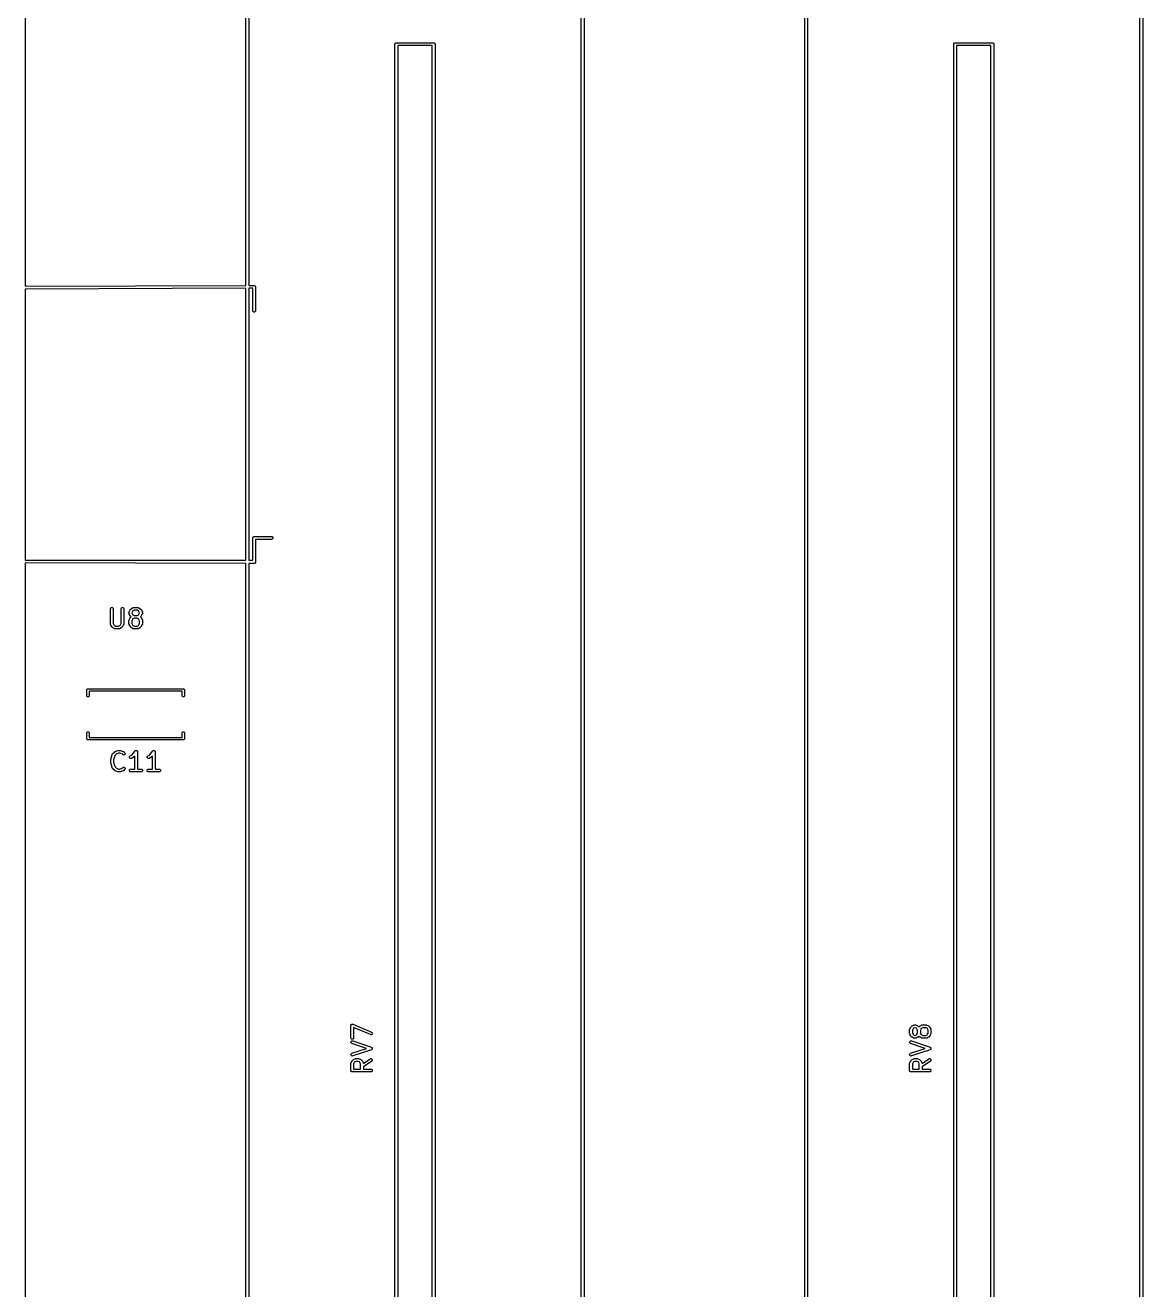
# Model space of a CAD drawing. Extents: x 86 to 333, y -237 to -29.
# Drawn here: x 264.1 to 324.1, y -169.4 to -101.5 of the extents above; entities that cross this region are included whole.
import ezdxf

# ---------------------------------------------------------------- set-up
doc = ezdxf.new("R2010")
doc.units = 0
doc.header["$MEASUREMENT"] = 0
doc.layers.add('BLACK', color=7, linetype='CONTINUOUS')

msp = doc.modelspace()

# ---------------------------------------------------------------- linework, layer by layer
at = {"layer": 'Black'}
for p, q in [((264.075, -82.5), (264.075, -115.509)), ((275.925, -115.466), (275.925, -82.5)), ((276.075, -82.575), (276.075, -115.466)), ((293.925, -156.5), (293.925, -82.575)), ((294.075, -82.5), (294.075, -156.5)), ((305.925, -229), (305.925, -82.5)), ((306.075, -82.575), (306.075, -228.925)), ((323.925, -156.5), (323.925, -82.575)), ((324.075, -82.5), (324.075, -156.5)), ((283.925, -102.5), (283.926, -102.494)), ((283.925, -212.5), (283.925, -102.5)), ((283.926, -102.487), (283.928, -102.481)), ((283.926, -102.494), (283.926, -102.487)), ((283.928, -102.481), (283.93, -102.474)), ((283.93, -102.474), (283.933, -102.469)), ((283.933, -102.469), (283.935, -102.462)), ((283.935, -102.462), (283.939, -102.457)), ((283.939, -102.457), (283.943, -102.452)), ((283.943, -102.452), (283.948, -102.448)), ((283.948, -102.448), (283.952, -102.443)), ((283.952, -102.443), (283.957, -102.439)), ((283.957, -102.439), (283.962, -102.435)), ((283.962, -102.435), (283.969, -102.433)), ((283.969, -102.433), (283.974, -102.43)), ((283.974, -102.43), (283.981, -102.428)), ((283.981, -102.428), (283.987, -102.426)), ((283.987, -102.426), (283.994, -102.426)), ((283.994, -102.426), (284, -102.425)), ((284, -102.425), (286, -102.425)), ((286, -102.425), (286.006, -102.426)), ((286.006, -102.426), (286.013, -102.426)), ((286.013, -102.426), (286.019, -102.428)), ((286.019, -102.428), (286.026, -102.43)), ((286.026, -102.43), (286.031, -102.433)), ((286.031, -102.433), (286.037, -102.435)), ((286.037, -102.435), (286.043, -102.439)), ((286.043, -102.439), (286.048, -102.443)), ((286.048, -102.443), (286.052, -102.448)), ((286.052, -102.448), (286.057, -102.452)), ((286.057, -102.452), (286.061, -102.457)), ((286.061, -102.457), (286.065, -102.462)), ((286.065, -102.462), (286.067, -102.469)), ((286.067, -102.469), (286.07, -102.474)), ((286.07, -102.474), (286.072, -102.481)), ((286.072, -102.481), (286.074, -102.487)), ((286.074, -102.487), (286.074, -102.494)), ((286.074, -102.494), (286.075, -102.5)), ((286.075, -102.5), (286.075, -212.5)), ((313.925, -102.5), (313.926, -102.494)), ((313.925, -212.5), (313.925, -102.5)), ((313.926, -102.487), (313.928, -102.481)), ((313.926, -102.494), (313.926, -102.487)), ((313.928, -102.481), (313.93, -102.474)), ((313.93, -102.474), (313.933, -102.469)), ((313.933, -102.469), (313.935, -102.462)), ((313.935, -102.462), (313.939, -102.457)), ((313.939, -102.457), (313.943, -102.452)), ((313.943, -102.452), (313.948, -102.448)), ((313.948, -102.448), (313.952, -102.443)), ((313.952, -102.443), (313.957, -102.439)), ((313.957, -102.439), (313.962, -102.435)), ((313.962, -102.435), (313.969, -102.433)), ((313.969, -102.433), (313.974, -102.43)), ((313.974, -102.43), (313.981, -102.428)), ((313.981, -102.428), (313.987, -102.426)), ((313.987, -102.426), (313.994, -102.426)), ((313.994, -102.426), (314, -102.425)), ((314, -102.425), (316, -102.425)), ((316, -102.425), (316.006, -102.426)), ((316.006, -102.426), (316.013, -102.426)), ((316.013, -102.426), (316.019, -102.428)), ((316.019, -102.428), (316.026, -102.43)), ((316.026, -102.43), (316.031, -102.433)), ((316.031, -102.433), (316.037, -102.435)), ((316.037, -102.435), (316.043, -102.439)), ((316.043, -102.439), (316.048, -102.443)), ((316.048, -102.443), (316.052, -102.448)), ((316.052, -102.448), (316.057, -102.452)), ((316.057, -102.452), (316.061, -102.457)), ((316.061, -102.457), (316.065, -102.462)), ((316.065, -102.462), (316.067, -102.469)), ((316.067, -102.469), (316.07, -102.474)), ((316.07, -102.474), (316.072, -102.481)), ((316.072, -102.481), (316.074, -102.487)), ((316.074, -102.487), (316.074, -102.494)), ((316.074, -102.494), (316.075, -102.5)), ((316.075, -102.5), (316.075, -212.5)), ((285.925, -102.575), (284.075, -102.575)), ((284.075, -102.575), (284.075, -212.425)), ((285.925, -212.425), (285.925, -102.575)), ((315.925, -102.575), (314.075, -102.575)), ((314.075, -102.575), (314.075, -212.425)), ((315.925, -212.425), (315.925, -102.575)), ((264.075, -115.509), (275.925, -115.466)), ((275.925, -115.616), (264.075, -115.659)), ((264.075, -115.659), (264.075, -130.216)), ((275.925, -130.225), (275.925, -115.616)), ((276.075, -115.466), (276.34, -115.465)), ((276.29, -115.615), (276.075, -115.616)), ((276.075, -115.616), (276.075, -130.225)), ((276.29, -116.815), (276.29, -115.615)), ((276.34, -115.465), (276.365, -115.469)), ((276.365, -115.469), (276.368, -115.471)), ((276.368, -115.471), (276.378, -115.471)), ((276.378, -115.471), (276.402, -115.48)), ((276.402, -115.48), (276.422, -115.497)), ((276.422, -115.497), (276.435, -115.519)), ((276.435, -115.519), (276.44, -115.545)), ((276.44, -115.545), (276.44, -116.815)), ((276.295, -116.841), (276.29, -116.815)), ((276.44, -116.815), (276.435, -116.841)), ((276.308, -116.863), (276.295, -116.841)), ((276.327, -116.88), (276.308, -116.863)), ((276.352, -116.889), (276.327, -116.88)), ((276.378, -116.889), (276.352, -116.889)), ((276.402, -116.88), (276.378, -116.889)), ((276.422, -116.863), (276.402, -116.88)), ((276.435, -116.841), (276.422, -116.863)), ((276.29, -129.025), (276.291, -129.019)), ((276.29, -130.225), (276.29, -129.025)), ((276.291, -129.012), (276.293, -129.006)), ((276.291, -129.019), (276.291, -129.012)), ((276.293, -129.006), (276.295, -128.999)), ((276.295, -128.999), (276.298, -128.994)), ((276.298, -128.994), (276.3, -128.987)), ((276.3, -128.987), (276.304, -128.982)), ((276.304, -128.982), (276.308, -128.977)), ((276.308, -128.977), (276.313, -128.973)), ((276.313, -128.973), (276.317, -128.968)), ((276.317, -128.968), (276.322, -128.964)), ((276.322, -128.964), (276.327, -128.96)), ((276.327, -128.96), (276.334, -128.958)), ((276.334, -128.958), (276.339, -128.955)), ((276.339, -128.955), (276.346, -128.953)), ((276.346, -128.953), (276.352, -128.951)), ((276.352, -128.951), (276.359, -128.951)), ((276.359, -128.951), (276.365, -128.95)), ((276.365, -128.95), (277.3, -128.95)), ((277.3, -128.95), (277.326, -128.955)), ((277.326, -128.955), (277.348, -128.968)), ((277.348, -128.968), (277.365, -128.987)), ((277.365, -128.987), (277.374, -129.012)), ((277.374, -129.038), (277.365, -129.062)), ((277.374, -129.012), (277.374, -129.038)), ((277.3, -129.1), (276.44, -129.1)), ((276.44, -129.1), (276.44, -130.295)), ((277.326, -129.095), (277.3, -129.1)), ((277.348, -129.082), (277.326, -129.095)), ((277.365, -129.062), (277.348, -129.082)), ((264.075, -130.216), (275.925, -130.225)), ((275.925, -130.394), (264.075, -130.369)), ((264.075, -130.369), (264.075, -156.5)), ((275.925, -229), (275.925, -130.394)), ((276.075, -130.225), (276.29, -130.225)), ((276.37, -130.395), (276.075, -130.394)), ((276.075, -130.394), (276.075, -228.925)), ((276.396, -130.391), (276.37, -130.395)), ((276.418, -130.378), (276.396, -130.391)), ((276.435, -130.358), (276.418, -130.378)), ((276.444, -130.333), (276.435, -130.358)), ((276.44, -130.295), (276.44, -130.296)), ((276.44, -130.296), (276.444, -130.307)), ((276.444, -130.307), (276.444, -130.333)), ((268.643, -132.832), (268.648, -132.807)), ((268.643, -133.642), (268.643, -132.832)), ((268.648, -132.807), (268.661, -132.784)), ((268.661, -132.784), (268.681, -132.767)), ((268.681, -132.767), (268.705, -132.759)), ((268.705, -132.759), (268.731, -132.759)), ((268.731, -132.759), (268.756, -132.767)), ((268.756, -132.767), (268.776, -132.784)), ((268.776, -132.784), (268.789, -132.807)), ((268.789, -132.807), (268.793, -132.832)), ((268.793, -132.832), (268.793, -133.624)), ((269.215, -132.832), (269.219, -132.807)), ((269.215, -133.624), (269.215, -132.832)), ((269.219, -132.807), (269.232, -132.784)), ((269.232, -132.784), (269.252, -132.767)), ((269.252, -132.767), (269.276, -132.759)), ((269.276, -132.759), (269.303, -132.759)), ((269.303, -132.759), (269.327, -132.767)), ((269.327, -132.767), (269.347, -132.784)), ((269.347, -132.784), (269.36, -132.807)), ((269.36, -132.807), (269.365, -132.832)), ((269.365, -132.832), (269.365, -133.642)), ((269.643, -133.023), (269.644, -133.019)), ((269.643, -133.07), (269.643, -133.023)), ((269.644, -133.075), (269.643, -133.07)), ((269.644, -133.014), (269.646, -133.006)), ((269.644, -133.019), (269.644, -133.014)), ((269.644, -133.079), (269.644, -133.075)), ((269.646, -133.087), (269.644, -133.079)), ((269.646, -133.006), (269.648, -132.997)), ((269.648, -133.096), (269.646, -133.087)), ((269.648, -132.997), (269.65, -132.993)), ((269.65, -133.1), (269.648, -133.096)), ((269.65, -132.993), (269.651, -132.989)), ((269.651, -133.104), (269.65, -133.1)), ((269.651, -132.989), (269.699, -132.894)), ((269.699, -133.199), (269.651, -133.104)), ((269.699, -132.894), (269.706, -132.884)), ((269.706, -132.884), (269.713, -132.875)), ((269.713, -132.875), (269.76, -132.827)), ((269.76, -132.827), (269.77, -132.82)), ((269.77, -132.82), (269.78, -132.813)), ((269.78, -132.813), (269.875, -132.765)), ((269.827, -132.972), (269.793, -133.041)), ((269.793, -133.041), (269.793, -133.053)), ((269.793, -133.053), (269.827, -133.121)), ((269.858, -132.942), (269.827, -132.972)), ((269.926, -132.907), (269.858, -132.942)), ((269.875, -132.765), (269.879, -132.764)), ((269.879, -132.764), (269.883, -132.762)), ((269.883, -132.762), (269.892, -132.76)), ((269.892, -132.76), (269.9, -132.758)), ((269.9, -132.758), (269.904, -132.758)), ((269.904, -132.758), (269.909, -132.757)), ((269.909, -132.757), (270.099, -132.757)), ((270.081, -132.907), (269.926, -132.907)), ((270.15, -132.942), (270.081, -132.907)), ((270.099, -132.757), (270.103, -132.758)), ((270.103, -132.758), (270.108, -132.758)), ((270.108, -132.758), (270.116, -132.76)), ((270.116, -132.76), (270.125, -132.762)), ((270.125, -132.762), (270.128, -132.764)), ((270.128, -132.764), (270.133, -132.765)), ((270.133, -132.765), (270.228, -132.813)), ((270.18, -132.972), (270.15, -132.942)), ((270.215, -133.041), (270.18, -132.972)), ((270.18, -133.121), (270.215, -133.053)), ((270.215, -133.053), (270.215, -133.041)), ((270.228, -132.813), (270.237, -132.82)), ((270.237, -132.82), (270.247, -132.827)), ((270.247, -132.827), (270.295, -132.875)), ((270.295, -132.875), (270.302, -132.884)), ((270.302, -132.884), (270.309, -132.894)), ((270.309, -132.894), (270.357, -132.989)), ((270.357, -133.104), (270.309, -133.199)), ((270.357, -132.989), (270.358, -132.993)), ((270.358, -133.1), (270.357, -133.104)), ((270.358, -132.993), (270.36, -132.997)), ((270.36, -133.096), (270.358, -133.1)), ((270.36, -132.997), (270.362, -133.006)), ((270.362, -133.087), (270.36, -133.096)), ((270.362, -133.006), (270.364, -133.014)), ((270.364, -133.079), (270.362, -133.087)), ((270.364, -133.014), (270.364, -133.019)), ((270.364, -133.019), (270.365, -133.023)), ((270.365, -133.07), (270.364, -133.075)), ((270.364, -133.075), (270.364, -133.079)), ((270.365, -133.023), (270.365, -133.07)), ((268.644, -133.646), (268.643, -133.642)), ((268.644, -133.65), (268.644, -133.646)), ((268.646, -133.659), (268.644, -133.65)), ((268.648, -133.668), (268.646, -133.659)), ((268.65, -133.671), (268.648, -133.668)), ((268.651, -133.675), (268.65, -133.671)), ((268.699, -133.771), (268.651, -133.675)), ((268.706, -133.78), (268.699, -133.771)), ((268.713, -133.79), (268.706, -133.78)), ((268.76, -133.838), (268.713, -133.79)), ((268.793, -133.624), (268.827, -133.693)), ((268.827, -133.693), (268.858, -133.723)), ((268.858, -133.723), (268.926, -133.757)), ((268.926, -133.757), (269.081, -133.757)), ((269.081, -133.757), (269.15, -133.723)), ((269.15, -133.723), (269.18, -133.693)), ((269.18, -133.693), (269.215, -133.624)), ((269.295, -133.79), (269.247, -133.838)), ((269.302, -133.78), (269.295, -133.79)), ((269.309, -133.771), (269.302, -133.78)), ((269.357, -133.675), (269.309, -133.771)), ((269.358, -133.671), (269.357, -133.675)), ((269.36, -133.668), (269.358, -133.671)), ((269.362, -133.659), (269.36, -133.668)), ((269.364, -133.65), (269.362, -133.659)), ((269.365, -133.642), (269.364, -133.646)), ((269.364, -133.646), (269.364, -133.65)), ((269.643, -133.451), (269.644, -133.447)), ((269.643, -133.642), (269.643, -133.451)), ((269.644, -133.646), (269.643, -133.642)), ((269.644, -133.443), (269.646, -133.434)), ((269.644, -133.447), (269.644, -133.443)), ((269.644, -133.65), (269.644, -133.646)), ((269.646, -133.659), (269.644, -133.65)), ((269.646, -133.434), (269.648, -133.426)), ((269.648, -133.668), (269.646, -133.659)), ((269.648, -133.426), (269.65, -133.422)), ((269.65, -133.671), (269.648, -133.668)), ((269.65, -133.422), (269.651, -133.418)), ((269.651, -133.675), (269.65, -133.671)), ((269.651, -133.418), (269.699, -133.323)), ((269.699, -133.771), (269.651, -133.675)), ((269.706, -133.209), (269.699, -133.199)), ((269.699, -133.323), (269.706, -133.313)), ((269.706, -133.78), (269.699, -133.771)), ((269.713, -133.219), (269.706, -133.209)), ((269.706, -133.313), (269.713, -133.303)), ((269.713, -133.79), (269.706, -133.78)), ((269.755, -133.261), (269.713, -133.219)), ((269.713, -133.303), (269.755, -133.261)), ((269.76, -133.838), (269.713, -133.79)), ((269.827, -133.401), (269.793, -133.469)), ((269.793, -133.469), (269.793, -133.624)), ((269.793, -133.624), (269.827, -133.693)), ((269.827, -133.121), (269.858, -133.152)), ((269.858, -133.37), (269.827, -133.401)), ((269.827, -133.693), (269.858, -133.723)), ((269.858, -133.152), (269.926, -133.186)), ((269.926, -133.336), (269.858, -133.37)), ((269.858, -133.723), (269.926, -133.757)), ((269.926, -133.186), (270.081, -133.186)), ((270.081, -133.336), (269.926, -133.336)), ((269.926, -133.757), (270.081, -133.757)), ((270.081, -133.186), (270.15, -133.152)), ((270.15, -133.37), (270.081, -133.336)), ((270.081, -133.757), (270.15, -133.723)), ((270.15, -133.152), (270.18, -133.121)), ((270.18, -133.401), (270.15, -133.37)), ((270.15, -133.723), (270.18, -133.693)), ((270.215, -133.469), (270.18, -133.401)), ((270.18, -133.693), (270.215, -133.624)), ((270.215, -133.624), (270.215, -133.469)), ((270.295, -133.79), (270.247, -133.838)), ((270.295, -133.219), (270.253, -133.261)), ((270.253, -133.261), (270.295, -133.303)), ((270.302, -133.209), (270.295, -133.219)), ((270.295, -133.303), (270.302, -133.313)), ((270.302, -133.78), (270.295, -133.79)), ((270.309, -133.199), (270.302, -133.209)), ((270.302, -133.313), (270.309, -133.323)), ((270.309, -133.771), (270.302, -133.78)), ((270.309, -133.323), (270.357, -133.418)), ((270.357, -133.675), (270.309, -133.771)), ((270.357, -133.418), (270.358, -133.422)), ((270.358, -133.671), (270.357, -133.675)), ((270.358, -133.422), (270.36, -133.426)), ((270.36, -133.668), (270.358, -133.671)), ((270.36, -133.426), (270.362, -133.434)), ((270.362, -133.659), (270.36, -133.668)), ((270.362, -133.434), (270.364, -133.443)), ((270.364, -133.65), (270.362, -133.659)), ((270.364, -133.443), (270.364, -133.447)), ((270.364, -133.447), (270.365, -133.451)), ((270.365, -133.642), (270.364, -133.646)), ((270.364, -133.646), (270.364, -133.65)), ((270.365, -133.451), (270.365, -133.642)), ((268.77, -133.845), (268.76, -133.838)), ((268.78, -133.852), (268.77, -133.845)), ((268.875, -133.899), (268.78, -133.852)), ((268.879, -133.901), (268.875, -133.899)), ((268.883, -133.903), (268.879, -133.901)), ((268.892, -133.904), (268.883, -133.903)), ((268.9, -133.907), (268.892, -133.904)), ((268.904, -133.907), (268.9, -133.907)), ((268.909, -133.907), (268.904, -133.907)), ((269.099, -133.907), (268.909, -133.907)), ((269.103, -133.907), (269.099, -133.907)), ((269.108, -133.907), (269.103, -133.907)), ((269.116, -133.904), (269.108, -133.907)), ((269.125, -133.903), (269.116, -133.904)), ((269.128, -133.901), (269.125, -133.903)), ((269.133, -133.899), (269.128, -133.901)), ((269.228, -133.852), (269.133, -133.899)), ((269.237, -133.845), (269.228, -133.852)), ((269.247, -133.838), (269.237, -133.845)), ((269.77, -133.845), (269.76, -133.838)), ((269.78, -133.852), (269.77, -133.845)), ((269.875, -133.899), (269.78, -133.852)), ((269.879, -133.901), (269.875, -133.899)), ((269.883, -133.903), (269.879, -133.901)), ((269.892, -133.904), (269.883, -133.903)), ((269.9, -133.907), (269.892, -133.904)), ((269.904, -133.907), (269.9, -133.907)), ((269.909, -133.907), (269.904, -133.907)), ((270.099, -133.907), (269.909, -133.907)), ((270.103, -133.907), (270.099, -133.907)), ((270.108, -133.907), (270.103, -133.907)), ((270.116, -133.904), (270.108, -133.907)), ((270.125, -133.903), (270.116, -133.904)), ((270.128, -133.901), (270.125, -133.903)), ((270.133, -133.899), (270.128, -133.901)), ((270.228, -133.852), (270.133, -133.899)), ((270.237, -133.845), (270.228, -133.852)), ((270.247, -133.838), (270.237, -133.845)), ((267.38, -137.19), (267.381, -137.185)), ((267.38, -137.504), (267.38, -137.19)), ((267.381, -137.18), (267.383, -137.175)), ((267.381, -137.185), (267.381, -137.18)), ((267.383, -137.175), (267.384, -137.169)), ((267.384, -137.169), (267.386, -137.165)), ((267.386, -137.165), (267.388, -137.16)), ((267.388, -137.16), (267.391, -137.156)), ((267.391, -137.156), (267.394, -137.151)), ((267.394, -137.151), (267.398, -137.148)), ((267.398, -137.148), (267.401, -137.144)), ((267.401, -137.144), (267.406, -137.141)), ((267.406, -137.141), (267.41, -137.138)), ((267.41, -137.138), (267.415, -137.136)), ((267.415, -137.136), (267.419, -137.134)), ((267.419, -137.134), (267.425, -137.133)), ((267.425, -137.133), (267.43, -137.131)), ((267.43, -137.131), (267.435, -137.131)), ((267.435, -137.131), (267.44, -137.13)), ((267.44, -137.13), (272.56, -137.13)), ((272.56, -137.13), (272.565, -137.131)), ((272.565, -137.131), (272.57, -137.131)), ((272.57, -137.131), (272.575, -137.133)), ((272.575, -137.133), (272.581, -137.134)), ((272.581, -137.134), (272.585, -137.136)), ((272.585, -137.136), (272.59, -137.138)), ((272.59, -137.138), (272.594, -137.141)), ((272.594, -137.141), (272.599, -137.144)), ((272.599, -137.144), (272.602, -137.148)), ((272.602, -137.148), (272.606, -137.151)), ((272.606, -137.151), (272.609, -137.156)), ((272.609, -137.156), (272.612, -137.16)), ((272.612, -137.16), (272.614, -137.165)), ((272.614, -137.165), (272.616, -137.169)), ((272.616, -137.169), (272.617, -137.175)), ((272.617, -137.175), (272.619, -137.18)), ((272.619, -137.18), (272.619, -137.185)), ((272.619, -137.185), (272.62, -137.19)), ((272.62, -137.19), (272.62, -137.504)), ((267.384, -137.525), (267.38, -137.504)), ((267.394, -137.543), (267.384, -137.525)), ((267.41, -137.556), (267.394, -137.543)), ((267.43, -137.563), (267.41, -137.556)), ((267.45, -137.563), (267.43, -137.563)), ((267.47, -137.556), (267.45, -137.563)), ((267.486, -137.543), (267.47, -137.556)), ((267.496, -137.525), (267.486, -137.543)), ((267.5, -137.504), (267.496, -137.525)), ((272.5, -137.25), (267.5, -137.25)), ((267.5, -137.25), (267.5, -137.504)), ((272.5, -137.504), (272.5, -137.25)), ((272.504, -137.525), (272.5, -137.504)), ((272.514, -137.543), (272.504, -137.525)), ((272.53, -137.556), (272.514, -137.543)), ((272.55, -137.563), (272.53, -137.556)), ((272.57, -137.563), (272.55, -137.563)), ((272.59, -137.556), (272.57, -137.563)), ((272.606, -137.543), (272.59, -137.556)), ((272.616, -137.525), (272.606, -137.543)), ((272.62, -137.504), (272.616, -137.525)), ((267.38, -139.496), (267.384, -139.475)), ((267.38, -139.81), (267.38, -139.496)), ((267.381, -139.815), (267.38, -139.81)), ((267.381, -139.82), (267.381, -139.815)), ((267.383, -139.825), (267.381, -139.82)), ((267.384, -139.831), (267.383, -139.825)), ((267.384, -139.475), (267.394, -139.457)), ((267.386, -139.835), (267.384, -139.831)), ((267.388, -139.84), (267.386, -139.835)), ((267.391, -139.844), (267.388, -139.84)), ((267.394, -139.849), (267.391, -139.844)), ((267.394, -139.457), (267.41, -139.444)), ((267.398, -139.852), (267.394, -139.849)), ((267.401, -139.856), (267.398, -139.852)), ((267.406, -139.859), (267.401, -139.856)), ((267.41, -139.862), (267.406, -139.859)), ((267.41, -139.444), (267.43, -139.437)), ((267.415, -139.864), (267.41, -139.862)), ((267.419, -139.866), (267.415, -139.864)), ((267.425, -139.867), (267.419, -139.866)), ((267.43, -139.869), (267.425, -139.867)), ((267.43, -139.437), (267.45, -139.437)), ((267.435, -139.869), (267.43, -139.869)), ((267.44, -139.87), (267.435, -139.869)), ((272.56, -139.87), (267.44, -139.87)), ((267.45, -139.437), (267.47, -139.444)), ((267.47, -139.444), (267.486, -139.457)), ((267.486, -139.457), (267.496, -139.475)), ((267.496, -139.475), (267.5, -139.496)), ((267.5, -139.496), (267.5, -139.75)), ((267.5, -139.75), (272.5, -139.75)), ((272.5, -139.496), (272.504, -139.475)), ((272.5, -139.75), (272.5, -139.496)), ((272.504, -139.475), (272.514, -139.457)), ((272.514, -139.457), (272.53, -139.444)), ((272.53, -139.444), (272.55, -139.437)), ((272.55, -139.437), (272.57, -139.437)), ((272.565, -139.869), (272.56, -139.87)), ((272.57, -139.869), (272.565, -139.869)), ((272.57, -139.437), (272.59, -139.444)), ((272.575, -139.867), (272.57, -139.869)), ((272.581, -139.866), (272.575, -139.867)), ((272.585, -139.864), (272.581, -139.866)), ((272.59, -139.862), (272.585, -139.864)), ((272.59, -139.444), (272.606, -139.457)), ((272.594, -139.859), (272.59, -139.862)), ((272.599, -139.856), (272.594, -139.859)), ((272.602, -139.852), (272.599, -139.856)), ((272.606, -139.849), (272.602, -139.852)), ((272.606, -139.457), (272.616, -139.475)), ((272.609, -139.844), (272.606, -139.849)), ((272.612, -139.84), (272.609, -139.844)), ((272.614, -139.835), (272.612, -139.84)), ((272.616, -139.831), (272.614, -139.835)), ((272.616, -139.475), (272.62, -139.496)), ((272.617, -139.825), (272.616, -139.831)), ((272.619, -139.82), (272.617, -139.825)), ((272.62, -139.81), (272.619, -139.815)), ((272.619, -139.815), (272.619, -139.82)), ((272.62, -139.496), (272.62, -139.81)), ((268.78, -140.602), (268.876, -140.507)), ((268.876, -140.507), (268.879, -140.504)), ((268.879, -140.504), (268.882, -140.501)), ((268.882, -140.501), (268.89, -140.497)), ((268.89, -140.497), (268.897, -140.492)), ((268.897, -140.492), (268.901, -140.491)), ((268.901, -140.491), (268.905, -140.489)), ((268.905, -140.489), (269.048, -140.441)), ((269.084, -140.587), (268.969, -140.626)), ((269.048, -140.441), (269.06, -140.439)), ((269.06, -140.439), (269.071, -140.437)), ((269.071, -140.437), (269.167, -140.437)), ((269.154, -140.587), (269.084, -140.587)), ((269.269, -140.626), (269.154, -140.587)), ((269.167, -140.437), (269.179, -140.439)), ((269.179, -140.439), (269.19, -140.441)), ((269.19, -140.441), (269.333, -140.489)), ((269.333, -140.489), (269.337, -140.491)), ((269.337, -140.491), (269.341, -140.492)), ((269.341, -140.492), (269.348, -140.497)), ((269.348, -140.497), (269.356, -140.501)), ((269.356, -140.501), (269.359, -140.504)), ((269.359, -140.504), (269.363, -140.507)), ((269.363, -140.507), (269.41, -140.555)), ((269.41, -140.555), (269.425, -140.576)), ((269.425, -140.576), (269.432, -140.601)), ((269.87, -140.607), (269.961, -140.471)), ((269.961, -140.471), (269.964, -140.468)), ((269.964, -140.468), (269.966, -140.464)), ((269.966, -140.464), (269.973, -140.458)), ((269.973, -140.458), (269.979, -140.452)), ((269.979, -140.452), (269.983, -140.45)), ((269.983, -140.45), (269.986, -140.447)), ((269.986, -140.447), (269.995, -140.444)), ((269.995, -140.444), (270.003, -140.44)), ((270.003, -140.44), (270.007, -140.44)), ((270.007, -140.44), (270.011, -140.439)), ((270.011, -140.439), (270.02, -140.439)), ((270.02, -140.439), (270.029, -140.438)), ((270.029, -140.438), (270.033, -140.439)), ((270.033, -140.439), (270.037, -140.439)), ((270.037, -140.439), (270.045, -140.442)), ((270.045, -140.442), (270.054, -140.444)), ((270.054, -140.444), (270.057, -140.446)), ((270.057, -140.446), (270.061, -140.447)), ((270.061, -140.447), (270.068, -140.453)), ((270.068, -140.453), (270.076, -140.458)), ((270.076, -140.458), (270.078, -140.462)), ((270.078, -140.462), (270.081, -140.464)), ((270.081, -140.464), (270.086, -140.472)), ((270.086, -140.472), (270.091, -140.479)), ((270.091, -140.479), (270.092, -140.483)), ((270.092, -140.483), (270.094, -140.487)), ((270.094, -140.487), (270.096, -140.496)), ((270.096, -140.496), (270.098, -140.504)), ((270.098, -140.504), (270.098, -140.508)), ((270.098, -140.508), (270.099, -140.512)), ((270.099, -140.512), (270.099, -141.437)), ((270.823, -140.607), (270.914, -140.471)), ((270.914, -140.471), (270.917, -140.468)), ((270.917, -140.468), (270.919, -140.464)), ((270.919, -140.464), (270.926, -140.458)), ((270.926, -140.458), (270.932, -140.452)), ((270.932, -140.452), (270.936, -140.45)), ((270.936, -140.45), (270.939, -140.447)), ((270.939, -140.447), (270.947, -140.444)), ((270.947, -140.444), (270.955, -140.44)), ((270.955, -140.44), (270.959, -140.44)), ((270.959, -140.44), (270.963, -140.439)), ((270.963, -140.439), (270.972, -140.439)), ((270.972, -140.439), (270.981, -140.438)), ((270.981, -140.438), (270.985, -140.439)), ((270.985, -140.439), (270.989, -140.439)), ((270.989, -140.439), (270.998, -140.442)), ((270.998, -140.442), (271.006, -140.444)), ((271.006, -140.444), (271.01, -140.446)), ((271.01, -140.446), (271.014, -140.447)), ((271.014, -140.447), (271.021, -140.453)), ((271.021, -140.453), (271.028, -140.458)), ((271.028, -140.458), (271.03, -140.462)), ((271.03, -140.462), (271.034, -140.464)), ((271.034, -140.464), (271.038, -140.472)), ((271.038, -140.472), (271.043, -140.479)), ((271.043, -140.479), (271.045, -140.483)), ((271.045, -140.483), (271.047, -140.487)), ((271.047, -140.487), (271.048, -140.496)), ((271.048, -140.496), (271.051, -140.504)), ((271.051, -140.504), (271.05, -140.508)), ((271.05, -140.508), (271.051, -140.512)), ((271.051, -140.512), (271.051, -141.437)), ((268.663, -140.941), (268.665, -140.932)), ((268.663, -141.084), (268.663, -140.941)), ((268.665, -141.093), (268.663, -141.084)), ((268.665, -140.923), (268.713, -140.732)), ((268.665, -140.932), (268.665, -140.923)), ((268.665, -141.102), (268.665, -141.093)), ((268.713, -141.292), (268.665, -141.102)), ((268.713, -140.732), (268.716, -140.725)), ((268.716, -140.725), (268.719, -140.717)), ((268.719, -140.717), (268.766, -140.622)), ((268.766, -140.622), (268.773, -140.612)), ((268.773, -140.612), (268.78, -140.602)), ((268.856, -140.777), (268.813, -140.95)), ((268.813, -140.95), (268.813, -141.075)), ((268.813, -141.075), (268.856, -141.248)), ((268.895, -140.7), (268.856, -140.777)), ((268.856, -141.248), (268.895, -141.325)), ((268.969, -140.626), (268.895, -140.7)), ((269.304, -140.661), (269.269, -140.626)), ((269.325, -140.676), (269.304, -140.661)), ((269.351, -140.682), (269.325, -140.676)), ((269.377, -140.68), (269.351, -140.682)), ((269.4, -140.669), (269.377, -140.68)), ((269.419, -140.651), (269.4, -140.669)), ((269.43, -140.627), (269.419, -140.651)), ((269.432, -140.601), (269.43, -140.627)), ((269.663, -140.794), (269.669, -140.768)), ((269.666, -140.819), (269.663, -140.794)), ((269.678, -140.843), (269.666, -140.819)), ((269.669, -140.768), (269.684, -140.747)), ((269.697, -140.861), (269.678, -140.843)), ((269.684, -140.747), (269.705, -140.731)), ((269.721, -140.871), (269.697, -140.861)), ((269.705, -140.731), (269.789, -140.689)), ((269.747, -140.873), (269.721, -140.871)), ((269.772, -140.865), (269.747, -140.873)), ((269.867, -140.818), (269.772, -140.865)), ((269.789, -140.689), (269.87, -140.607)), ((269.877, -140.81), (269.867, -140.818)), ((269.886, -140.804), (269.877, -140.81)), ((269.949, -140.741), (269.886, -140.804)), ((269.949, -141.437), (269.949, -140.741)), ((270.616, -140.794), (270.622, -140.768)), ((270.619, -140.819), (270.616, -140.794)), ((270.63, -140.843), (270.619, -140.819)), ((270.622, -140.768), (270.636, -140.747)), ((270.649, -140.861), (270.63, -140.843)), ((270.636, -140.747), (270.657, -140.731)), ((270.673, -140.871), (270.649, -140.861)), ((270.657, -140.731), (270.741, -140.689)), ((270.699, -140.873), (270.673, -140.871)), ((270.724, -140.865), (270.699, -140.873)), ((270.819, -140.818), (270.724, -140.865)), ((270.741, -140.689), (270.823, -140.607)), ((270.829, -140.81), (270.819, -140.818)), ((270.839, -140.804), (270.829, -140.81)), ((270.901, -140.741), (270.839, -140.804)), ((270.901, -141.437), (270.901, -140.741)), ((268.716, -141.3), (268.713, -141.292)), ((268.719, -141.308), (268.716, -141.3)), ((268.766, -141.403), (268.719, -141.308)), ((268.773, -141.413), (268.766, -141.403)), ((268.78, -141.423), (268.773, -141.413)), ((268.876, -141.518), (268.78, -141.423)), ((268.879, -141.52), (268.876, -141.518)), ((268.882, -141.524), (268.879, -141.52)), ((268.89, -141.528), (268.882, -141.524)), ((268.897, -141.533), (268.89, -141.528)), ((268.895, -141.325), (268.969, -141.399)), ((268.901, -141.534), (268.897, -141.533)), ((268.905, -141.536), (268.901, -141.534)), ((269.048, -141.584), (268.905, -141.536)), ((268.969, -141.399), (269.084, -141.437)), ((269.06, -141.585), (269.048, -141.584)), ((269.071, -141.587), (269.06, -141.585)), ((269.167, -141.587), (269.071, -141.587)), ((269.084, -141.437), (269.154, -141.437)), ((269.154, -141.437), (269.269, -141.399)), ((269.179, -141.585), (269.167, -141.587)), ((269.19, -141.584), (269.179, -141.585)), ((269.333, -141.536), (269.19, -141.584)), ((269.269, -141.399), (269.304, -141.364)), ((269.304, -141.364), (269.325, -141.349)), ((269.325, -141.349), (269.351, -141.342)), ((269.337, -141.534), (269.333, -141.536)), ((269.341, -141.533), (269.337, -141.534)), ((269.348, -141.528), (269.341, -141.533)), ((269.356, -141.524), (269.348, -141.528)), ((269.351, -141.342), (269.377, -141.345)), ((269.359, -141.52), (269.356, -141.524)), ((269.363, -141.518), (269.359, -141.52)), ((269.41, -141.47), (269.363, -141.518)), ((269.377, -141.345), (269.4, -141.356)), ((269.4, -141.356), (269.419, -141.374)), ((269.425, -141.449), (269.41, -141.47)), ((269.419, -141.374), (269.43, -141.398)), ((269.432, -141.424), (269.425, -141.449)), ((269.43, -141.398), (269.432, -141.424)), ((269.664, -141.499), (269.673, -141.475)), ((269.664, -141.525), (269.664, -141.499)), ((269.673, -141.55), (269.664, -141.525)), ((269.673, -141.475), (269.69, -141.455)), ((269.69, -141.57), (269.673, -141.55)), ((269.69, -141.455), (269.712, -141.442)), ((269.712, -141.583), (269.69, -141.57)), ((269.712, -141.442), (269.738, -141.437)), ((269.738, -141.587), (269.712, -141.583)), ((269.738, -141.437), (269.949, -141.437)), ((270.31, -141.587), (269.738, -141.587)), ((270.099, -141.437), (270.31, -141.437)), ((270.31, -141.437), (270.335, -141.442)), ((270.335, -141.583), (270.31, -141.587)), ((270.335, -141.442), (270.358, -141.455)), ((270.358, -141.57), (270.335, -141.583)), ((270.358, -141.455), (270.374, -141.475)), ((270.374, -141.55), (270.358, -141.57)), ((270.374, -141.475), (270.383, -141.499)), ((270.383, -141.525), (270.374, -141.55)), ((270.383, -141.499), (270.383, -141.525)), ((270.617, -141.499), (270.626, -141.475)), ((270.617, -141.525), (270.617, -141.499)), ((270.626, -141.55), (270.617, -141.525)), ((270.626, -141.475), (270.642, -141.455)), ((270.642, -141.57), (270.626, -141.55)), ((270.642, -141.455), (270.665, -141.442)), ((270.665, -141.583), (270.642, -141.57)), ((270.665, -141.442), (270.69, -141.437)), ((270.69, -141.587), (270.665, -141.583)), ((270.69, -141.437), (270.901, -141.437)), ((271.262, -141.587), (270.69, -141.587)), ((271.051, -141.437), (271.262, -141.437)), ((271.262, -141.437), (271.288, -141.442)), ((271.288, -141.583), (271.262, -141.587)), ((271.288, -141.442), (271.31, -141.455)), ((271.31, -141.57), (271.288, -141.583)), ((271.31, -141.455), (271.327, -141.475)), ((271.327, -141.55), (271.31, -141.57)), ((271.327, -141.475), (271.336, -141.499)), ((271.336, -141.525), (271.327, -141.55)), ((271.336, -141.499), (271.336, -141.525)), ((281.557, -155.208), (281.559, -155.2)), ((281.557, -155.875), (281.557, -155.208)), ((281.559, -155.191), (281.561, -155.187)), ((281.559, -155.2), (281.559, -155.191)), ((281.561, -155.187), (281.562, -155.182)), ((281.562, -155.182), (281.566, -155.175)), ((281.566, -155.175), (281.57, -155.167)), ((281.57, -155.167), (281.573, -155.164)), ((281.573, -155.164), (281.575, -155.16)), ((281.575, -155.16), (281.582, -155.154)), ((281.582, -155.154), (281.587, -155.148)), ((281.587, -155.148), (281.591, -155.146)), ((281.591, -155.146), (281.595, -155.143)), ((281.595, -155.143), (281.603, -155.14)), ((281.603, -155.14), (281.611, -155.136)), ((281.611, -155.136), (281.615, -155.136)), ((281.615, -155.136), (281.619, -155.134)), ((281.619, -155.134), (281.628, -155.134)), ((281.628, -155.134), (281.637, -155.133)), ((281.637, -155.133), (281.641, -155.134)), ((281.641, -155.134), (281.645, -155.134)), ((281.645, -155.134), (281.654, -155.137)), ((281.654, -155.137), (281.662, -155.139)), ((281.662, -155.139), (282.662, -155.568)), ((282.603, -155.706), (281.707, -155.322)), ((281.707, -155.322), (281.707, -155.875)), ((311.557, -155.446), (311.558, -155.442)), ((311.557, -155.637), (311.557, -155.446)), ((311.558, -155.438), (311.56, -155.429)), ((311.558, -155.442), (311.558, -155.438)), ((311.56, -155.429), (311.562, -155.421)), ((311.562, -155.421), (311.564, -155.417)), ((311.564, -155.417), (311.565, -155.413)), ((311.565, -155.413), (311.613, -155.317)), ((311.613, -155.317), (311.62, -155.308)), ((311.62, -155.308), (311.627, -155.298)), ((311.627, -155.298), (311.675, -155.25)), ((311.675, -155.25), (311.684, -155.243)), ((311.684, -155.243), (311.694, -155.236)), ((311.694, -155.236), (311.789, -155.189)), ((311.742, -155.395), (311.707, -155.464)), ((311.707, -155.464), (311.707, -155.619)), ((311.772, -155.365), (311.742, -155.395)), ((311.841, -155.331), (311.772, -155.365)), ((311.789, -155.189), (311.793, -155.187)), ((311.793, -155.187), (311.797, -155.185)), ((311.797, -155.185), (311.806, -155.184)), ((311.806, -155.184), (311.814, -155.181)), ((311.814, -155.181), (311.819, -155.181)), ((311.819, -155.181), (311.823, -155.181)), ((311.823, -155.181), (311.87, -155.181)), ((311.853, -155.331), (311.841, -155.331)), ((311.921, -155.365), (311.853, -155.331)), ((311.87, -155.181), (311.875, -155.181)), ((311.875, -155.181), (311.879, -155.181)), ((311.879, -155.181), (311.887, -155.184)), ((311.887, -155.184), (311.896, -155.185)), ((311.896, -155.185), (311.9, -155.187)), ((311.9, -155.187), (311.904, -155.189)), ((311.904, -155.189), (311.999, -155.236)), ((311.952, -155.395), (311.921, -155.365)), ((311.986, -155.464), (311.952, -155.395)), ((311.986, -155.619), (311.986, -155.464)), ((311.999, -155.236), (312.009, -155.243)), ((312.009, -155.243), (312.019, -155.25)), ((312.019, -155.25), (312.061, -155.293)), ((312.061, -155.293), (312.103, -155.25)), ((312.103, -155.25), (312.113, -155.243)), ((312.113, -155.243), (312.123, -155.236)), ((312.123, -155.236), (312.218, -155.189)), ((312.17, -155.395), (312.136, -155.464)), ((312.136, -155.464), (312.136, -155.619)), ((312.201, -155.365), (312.17, -155.395)), ((312.269, -155.331), (312.201, -155.365)), ((312.218, -155.189), (312.222, -155.187)), ((312.222, -155.187), (312.226, -155.185)), ((312.226, -155.185), (312.234, -155.184)), ((312.234, -155.184), (312.243, -155.181)), ((312.243, -155.181), (312.247, -155.181)), ((312.247, -155.181), (312.251, -155.181)), ((312.251, -155.181), (312.442, -155.181)), ((312.424, -155.331), (312.269, -155.331)), ((312.493, -155.365), (312.424, -155.331)), ((312.442, -155.181), (312.446, -155.181)), ((312.446, -155.181), (312.45, -155.181)), ((312.45, -155.181), (312.459, -155.184)), ((312.459, -155.184), (312.468, -155.185)), ((312.468, -155.185), (312.471, -155.187)), ((312.471, -155.187), (312.475, -155.189)), ((312.475, -155.189), (312.571, -155.236)), ((312.523, -155.395), (312.493, -155.365)), ((312.557, -155.464), (312.523, -155.395)), ((312.557, -155.619), (312.557, -155.464)), ((312.571, -155.236), (312.58, -155.243)), ((312.58, -155.243), (312.59, -155.25)), ((312.59, -155.25), (312.638, -155.298)), ((312.638, -155.298), (312.645, -155.308)), ((312.645, -155.308), (312.652, -155.317)), ((312.652, -155.317), (312.699, -155.413)), ((312.699, -155.413), (312.701, -155.417)), ((312.701, -155.417), (312.703, -155.421)), ((312.703, -155.421), (312.704, -155.429)), ((312.704, -155.429), (312.707, -155.438)), ((312.707, -155.438), (312.707, -155.442)), ((312.707, -155.442), (312.707, -155.446)), ((312.707, -155.446), (312.707, -155.637)), ((281.562, -155.9), (281.557, -155.875)), ((281.558, -156.102), (281.566, -156.077)), ((281.559, -156.128), (281.558, -156.102)), ((281.568, -156.152), (281.559, -156.128)), ((281.575, -155.923), (281.562, -155.9)), ((281.566, -156.077), (281.583, -156.057)), ((281.586, -156.172), (281.568, -156.152)), ((281.595, -155.94), (281.575, -155.923)), ((281.583, -156.057), (281.605, -156.043)), ((281.609, -156.184), (281.586, -156.172)), ((281.619, -155.949), (281.595, -155.94)), ((281.605, -156.043), (281.63, -156.038)), ((282.395, -156.446), (281.609, -156.184)), ((281.645, -155.949), (281.619, -155.949)), ((281.63, -156.038), (281.656, -156.042)), ((281.67, -155.94), (281.645, -155.949)), ((281.656, -156.042), (282.656, -156.375)), ((281.69, -155.923), (281.67, -155.94)), ((281.703, -155.9), (281.69, -155.923)), ((281.707, -155.875), (281.703, -155.9)), ((282.628, -155.712), (282.603, -155.706)), ((282.654, -155.708), (282.628, -155.712)), ((282.677, -155.697), (282.654, -155.708)), ((282.662, -155.568), (282.684, -155.582)), ((282.695, -155.678), (282.677, -155.697)), ((282.684, -155.582), (282.699, -155.603)), ((282.705, -155.654), (282.695, -155.678)), ((282.699, -155.603), (282.707, -155.628)), ((282.707, -155.628), (282.705, -155.654)), ((311.558, -155.641), (311.557, -155.637)), ((311.558, -155.645), (311.558, -155.641)), ((311.56, -155.654), (311.558, -155.645)), ((311.558, -156.102), (311.566, -156.077)), ((311.559, -156.128), (311.558, -156.102)), ((311.568, -156.152), (311.559, -156.128)), ((311.562, -155.662), (311.56, -155.654)), ((311.564, -155.666), (311.562, -155.662)), ((311.565, -155.67), (311.564, -155.666)), ((311.613, -155.765), (311.565, -155.67)), ((311.566, -156.077), (311.583, -156.057)), ((311.586, -156.172), (311.568, -156.152)), ((311.583, -156.057), (311.605, -156.043)), ((311.609, -156.184), (311.586, -156.172)), ((311.605, -156.043), (311.63, -156.038)), ((312.395, -156.446), (311.609, -156.184)), ((311.62, -155.775), (311.613, -155.765)), ((311.627, -155.785), (311.62, -155.775)), ((311.675, -155.833), (311.627, -155.785)), ((311.63, -156.038), (311.656, -156.042)), ((311.656, -156.042), (312.656, -156.375)), ((311.684, -155.839), (311.675, -155.833)), ((311.694, -155.847), (311.684, -155.839)), ((311.789, -155.894), (311.694, -155.847)), ((311.707, -155.619), (311.742, -155.687)), ((311.742, -155.687), (311.772, -155.718)), ((311.772, -155.718), (311.841, -155.752)), ((311.793, -155.895), (311.789, -155.894)), ((311.797, -155.898), (311.793, -155.895)), ((311.806, -155.899), (311.797, -155.898)), ((311.814, -155.902), (311.806, -155.899)), ((311.819, -155.901), (311.814, -155.902)), ((311.823, -155.902), (311.819, -155.901)), ((311.87, -155.902), (311.823, -155.902)), ((311.841, -155.752), (311.853, -155.752)), ((311.853, -155.752), (311.921, -155.718)), ((311.875, -155.901), (311.87, -155.902)), ((311.879, -155.902), (311.875, -155.901)), ((311.887, -155.899), (311.879, -155.902)), ((311.896, -155.898), (311.887, -155.899)), ((311.9, -155.895), (311.896, -155.898)), ((311.904, -155.894), (311.9, -155.895)), ((311.999, -155.847), (311.904, -155.894)), ((311.921, -155.718), (311.952, -155.687)), ((311.952, -155.687), (311.986, -155.619)), ((312.009, -155.839), (311.999, -155.847)), ((312.019, -155.833), (312.009, -155.839)), ((312.061, -155.79), (312.019, -155.833)), ((312.103, -155.833), (312.061, -155.79)), ((312.113, -155.839), (312.103, -155.833)), ((312.123, -155.847), (312.113, -155.839)), ((312.218, -155.894), (312.123, -155.847)), ((312.136, -155.619), (312.17, -155.687)), ((312.17, -155.687), (312.201, -155.718)), ((312.201, -155.718), (312.269, -155.752)), ((312.222, -155.895), (312.218, -155.894)), ((312.226, -155.898), (312.222, -155.895)), ((312.234, -155.899), (312.226, -155.898)), ((312.243, -155.902), (312.234, -155.899)), ((312.247, -155.901), (312.243, -155.902)), ((312.251, -155.902), (312.247, -155.901)), ((312.442, -155.902), (312.251, -155.902)), ((312.269, -155.752), (312.424, -155.752)), ((312.424, -155.752), (312.493, -155.718)), ((312.446, -155.901), (312.442, -155.902)), ((312.45, -155.902), (312.446, -155.901)), ((312.459, -155.899), (312.45, -155.902)), ((312.468, -155.898), (312.459, -155.899)), ((312.471, -155.895), (312.468, -155.898)), ((312.475, -155.894), (312.471, -155.895)), ((312.571, -155.847), (312.475, -155.894)), ((312.493, -155.718), (312.523, -155.687)), ((312.523, -155.687), (312.557, -155.619)), ((312.58, -155.839), (312.571, -155.847)), ((312.59, -155.833), (312.58, -155.839)), ((312.638, -155.785), (312.59, -155.833)), ((312.645, -155.775), (312.638, -155.785)), ((312.652, -155.765), (312.645, -155.775)), ((312.699, -155.67), (312.652, -155.765)), ((312.701, -155.666), (312.699, -155.67)), ((312.703, -155.662), (312.701, -155.666)), ((312.704, -155.654), (312.703, -155.662)), ((312.707, -155.645), (312.704, -155.654)), ((312.707, -155.637), (312.707, -155.641)), ((312.707, -155.641), (312.707, -155.645)), ((264.075, -156.5), (264.075, -229)), ((281.558, -156.791), (281.559, -156.764)), ((281.566, -156.815), (281.558, -156.791)), ((281.559, -156.764), (281.568, -156.74)), ((281.583, -156.836), (281.566, -156.815)), ((281.568, -156.74), (281.586, -156.721)), ((281.605, -156.849), (281.583, -156.836)), ((281.586, -156.721), (281.609, -156.708)), ((281.63, -156.854), (281.605, -156.849)), ((281.609, -156.708), (282.395, -156.446)), ((281.656, -156.851), (281.63, -156.854)), ((282.656, -156.517), (281.656, -156.851)), ((282.656, -156.375), (282.658, -156.376)), ((282.658, -156.516), (282.656, -156.517)), ((282.658, -156.376), (282.66, -156.376)), ((282.66, -156.516), (282.658, -156.516)), ((282.66, -156.376), (282.669, -156.382)), ((282.669, -156.51), (282.66, -156.516)), ((282.669, -156.382), (282.679, -156.387)), ((282.679, -156.505), (282.669, -156.51)), ((282.679, -156.387), (282.68, -156.389)), ((282.68, -156.503), (282.679, -156.505)), ((282.68, -156.389), (282.682, -156.39)), ((282.682, -156.502), (282.68, -156.503)), ((282.682, -156.39), (282.689, -156.399)), ((282.689, -156.494), (282.682, -156.502)), ((282.689, -156.399), (282.696, -156.407)), ((282.696, -156.485), (282.689, -156.494)), ((282.696, -156.407), (282.697, -156.409)), ((282.697, -156.484), (282.696, -156.485)), ((282.697, -156.409), (282.698, -156.41)), ((282.698, -156.482), (282.697, -156.484)), ((282.698, -156.41), (282.702, -156.421)), ((282.702, -156.471), (282.698, -156.482)), ((282.702, -156.421), (282.706, -156.431)), ((282.706, -156.461), (282.702, -156.471)), ((282.706, -156.431), (282.706, -156.433)), ((282.706, -156.433), (282.707, -156.435)), ((282.707, -156.435), (282.706, -156.446)), ((282.706, -156.446), (282.707, -156.457)), ((282.707, -156.457), (282.706, -156.459)), ((282.706, -156.459), (282.706, -156.461)), ((293.925, -228.925), (293.925, -156.5)), ((294.075, -156.5), (294.075, -229)), ((311.558, -156.791), (311.559, -156.764)), ((311.566, -156.815), (311.558, -156.791)), ((311.559, -156.764), (311.568, -156.74)), ((311.583, -156.836), (311.566, -156.815)), ((311.568, -156.74), (311.586, -156.721)), ((311.605, -156.849), (311.583, -156.836)), ((311.586, -156.721), (311.609, -156.708)), ((311.63, -156.854), (311.605, -156.849)), ((311.609, -156.708), (312.395, -156.446)), ((311.656, -156.851), (311.63, -156.854)), ((312.656, -156.517), (311.656, -156.851)), ((312.656, -156.375), (312.658, -156.376)), ((312.658, -156.516), (312.656, -156.517)), ((312.658, -156.376), (312.66, -156.376)), ((312.66, -156.516), (312.658, -156.516)), ((312.66, -156.376), (312.669, -156.382)), ((312.669, -156.51), (312.66, -156.516)), ((312.669, -156.382), (312.679, -156.387)), ((312.679, -156.505), (312.669, -156.51)), ((312.679, -156.387), (312.68, -156.389)), ((312.68, -156.503), (312.679, -156.505)), ((312.68, -156.389), (312.682, -156.39)), ((312.682, -156.502), (312.68, -156.503)), ((312.682, -156.39), (312.689, -156.399)), ((312.689, -156.494), (312.682, -156.502)), ((312.689, -156.399), (312.696, -156.407)), ((312.696, -156.485), (312.689, -156.494)), ((312.696, -156.407), (312.697, -156.409)), ((312.697, -156.484), (312.696, -156.485)), ((312.697, -156.409), (312.698, -156.41)), ((312.698, -156.482), (312.697, -156.484)), ((312.698, -156.41), (312.702, -156.421)), ((312.702, -156.471), (312.698, -156.482)), ((312.702, -156.421), (312.706, -156.431)), ((312.706, -156.461), (312.702, -156.471)), ((312.706, -156.431), (312.706, -156.433)), ((312.706, -156.433), (312.707, -156.435)), ((312.707, -156.435), (312.706, -156.446)), ((312.706, -156.446), (312.707, -156.457)), ((312.707, -156.457), (312.706, -156.459)), ((312.706, -156.459), (312.706, -156.461)), ((323.925, -228.925), (323.925, -156.5)), ((324.075, -156.5), (324.075, -229)), ((281.557, -157.256), (281.558, -157.251)), ((281.557, -157.637), (281.557, -157.256)), ((281.558, -157.247), (281.56, -157.239)), ((281.558, -157.251), (281.558, -157.247)), ((281.56, -157.239), (281.562, -157.23)), ((281.562, -157.23), (281.564, -157.226)), ((281.564, -157.226), (281.565, -157.222)), ((281.565, -157.222), (281.613, -157.127)), ((281.613, -157.127), (281.62, -157.117)), ((281.62, -157.117), (281.627, -157.107)), ((281.627, -157.107), (281.675, -157.06)), ((281.675, -157.06), (281.684, -157.053)), ((281.684, -157.053), (281.694, -157.046)), ((281.694, -157.046), (281.789, -156.998)), ((281.742, -157.205), (281.707, -157.273)), ((281.707, -157.273), (281.707, -157.562)), ((281.707, -157.562), (282.081, -157.562)), ((281.772, -157.174), (281.742, -157.205)), ((281.841, -157.14), (281.772, -157.174)), ((281.789, -156.998), (281.793, -156.997)), ((281.793, -156.997), (281.797, -156.995)), ((281.797, -156.995), (281.806, -156.993)), ((281.806, -156.993), (281.814, -156.991)), ((281.814, -156.991), (281.819, -156.991)), ((281.819, -156.991), (281.823, -156.99)), ((281.823, -156.99), (281.966, -156.99)), ((281.948, -157.14), (281.841, -157.14)), ((282.017, -157.174), (281.948, -157.14)), ((281.966, -156.99), (281.97, -156.991)), ((281.97, -156.991), (281.974, -156.991)), ((281.974, -156.991), (281.983, -156.993)), ((281.983, -156.993), (281.991, -156.995)), ((281.991, -156.995), (281.995, -156.997)), ((281.995, -156.997), (281.999, -156.998)), ((281.999, -156.998), (282.094, -157.046)), ((282.047, -157.205), (282.017, -157.174)), ((282.081, -157.273), (282.047, -157.205)), ((282.081, -157.562), (282.081, -157.273)), ((282.094, -157.046), (282.104, -157.053)), ((282.104, -157.053), (282.114, -157.06)), ((282.114, -157.06), (282.162, -157.107)), ((282.162, -157.107), (282.168, -157.117)), ((282.168, -157.117), (282.176, -157.127)), ((282.176, -157.127), (282.223, -157.222)), ((282.223, -157.222), (282.225, -157.226)), ((282.225, -157.226), (282.227, -157.23)), ((282.227, -157.23), (282.228, -157.239)), ((282.228, -157.239), (282.231, -157.247)), ((282.231, -157.247), (282.23, -157.251)), ((282.23, -157.251), (282.231, -157.255)), ((282.231, -157.255), (282.589, -157.004)), ((282.675, -157.127), (282.231, -157.438)), ((282.231, -157.438), (282.231, -157.562)), ((282.231, -157.562), (282.632, -157.562)), ((282.589, -157.004), (282.613, -156.993)), ((282.613, -156.993), (282.639, -156.991)), ((282.632, -157.562), (282.658, -157.566)), ((282.639, -156.991), (282.664, -156.997)), ((282.658, -157.566), (282.681, -157.579)), ((282.664, -156.997), (282.685, -157.012)), ((282.694, -157.108), (282.675, -157.127)), ((282.685, -157.012), (282.7, -157.034)), ((282.705, -157.085), (282.694, -157.108)), ((282.7, -157.034), (282.707, -157.059)), ((282.707, -157.059), (282.705, -157.085)), ((311.557, -157.256), (311.558, -157.251)), ((311.557, -157.637), (311.557, -157.256)), ((311.558, -157.247), (311.56, -157.239)), ((311.558, -157.251), (311.558, -157.247)), ((311.56, -157.239), (311.562, -157.23)), ((311.562, -157.23), (311.564, -157.226)), ((311.564, -157.226), (311.565, -157.222)), ((311.565, -157.222), (311.613, -157.127)), ((311.613, -157.127), (311.62, -157.117)), ((311.62, -157.117), (311.627, -157.107)), ((311.627, -157.107), (311.675, -157.06)), ((311.675, -157.06), (311.684, -157.053)), ((311.684, -157.053), (311.694, -157.046)), ((311.694, -157.046), (311.789, -156.998)), ((311.742, -157.205), (311.707, -157.273)), ((311.707, -157.273), (311.707, -157.562)), ((311.707, -157.562), (312.081, -157.562)), ((311.772, -157.174), (311.742, -157.205)), ((311.841, -157.14), (311.772, -157.174)), ((311.789, -156.998), (311.793, -156.997)), ((311.793, -156.997), (311.797, -156.995)), ((311.797, -156.995), (311.806, -156.993)), ((311.806, -156.993), (311.814, -156.991)), ((311.814, -156.991), (311.819, -156.991)), ((311.819, -156.991), (311.823, -156.99)), ((311.823, -156.99), (311.966, -156.99)), ((311.948, -157.14), (311.841, -157.14)), ((312.017, -157.174), (311.948, -157.14)), ((311.966, -156.99), (311.97, -156.991)), ((311.97, -156.991), (311.974, -156.991)), ((311.974, -156.991), (311.983, -156.993)), ((311.983, -156.993), (311.991, -156.995)), ((311.991, -156.995), (311.995, -156.997)), ((311.995, -156.997), (311.999, -156.998)), ((311.999, -156.998), (312.094, -157.046)), ((312.047, -157.205), (312.017, -157.174)), ((312.081, -157.273), (312.047, -157.205)), ((312.081, -157.562), (312.081, -157.273)), ((312.094, -157.046), (312.104, -157.053)), ((312.104, -157.053), (312.114, -157.06)), ((312.114, -157.06), (312.162, -157.107)), ((312.162, -157.107), (312.168, -157.117)), ((312.168, -157.117), (312.176, -157.127)), ((312.176, -157.127), (312.223, -157.222)), ((312.223, -157.222), (312.225, -157.226)), ((312.225, -157.226), (312.227, -157.23)), ((312.227, -157.23), (312.228, -157.239)), ((312.228, -157.239), (312.231, -157.247)), ((312.231, -157.247), (312.23, -157.251)), ((312.23, -157.251), (312.231, -157.255)), ((312.231, -157.255), (312.589, -157.004)), ((312.675, -157.127), (312.231, -157.438)), ((312.231, -157.438), (312.231, -157.562)), ((312.231, -157.562), (312.632, -157.562)), ((312.589, -157.004), (312.613, -156.993)), ((312.613, -156.993), (312.639, -156.991)), ((312.632, -157.562), (312.658, -157.566)), ((312.639, -156.991), (312.664, -156.997)), ((312.658, -157.566), (312.681, -157.579)), ((312.664, -156.997), (312.685, -157.012)), ((312.694, -157.108), (312.675, -157.127)), ((312.685, -157.012), (312.7, -157.034)), ((312.705, -157.085), (312.694, -157.108)), ((312.7, -157.034), (312.707, -157.059)), ((312.707, -157.059), (312.705, -157.085)), ((281.559, -157.643), (281.557, -157.637)), ((281.559, -157.65), (281.559, -157.643)), ((281.561, -157.656), (281.559, -157.65)), ((281.562, -157.662), (281.561, -157.656)), ((281.565, -157.668), (281.562, -157.662)), ((281.567, -157.674), (281.565, -157.668)), ((281.572, -157.679), (281.567, -157.674)), ((281.575, -157.685), (281.572, -157.679)), ((281.58, -157.689), (281.575, -157.685)), ((281.584, -157.694), (281.58, -157.689)), ((281.59, -157.697), (281.584, -157.694)), ((281.595, -157.702), (281.59, -157.697)), ((281.601, -157.704), (281.595, -157.702)), ((281.607, -157.707), (281.601, -157.704)), ((281.613, -157.708), (281.607, -157.707)), ((281.619, -157.711), (281.613, -157.708)), ((281.626, -157.711), (281.619, -157.711)), ((281.632, -157.712), (281.626, -157.711)), ((282.632, -157.712), (281.632, -157.712)), ((282.658, -157.707), (282.632, -157.712)), ((282.681, -157.694), (282.658, -157.707)), ((282.681, -157.579), (282.697, -157.599)), ((282.697, -157.674), (282.681, -157.694)), ((282.697, -157.599), (282.706, -157.624)), ((282.706, -157.65), (282.697, -157.674)), ((282.706, -157.624), (282.706, -157.65)), ((311.559, -157.643), (311.557, -157.637)), ((311.559, -157.65), (311.559, -157.643)), ((311.561, -157.656), (311.559, -157.65)), ((311.562, -157.662), (311.561, -157.656)), ((311.565, -157.668), (311.562, -157.662)), ((311.567, -157.674), (311.565, -157.668)), ((311.572, -157.679), (311.567, -157.674)), ((311.575, -157.685), (311.572, -157.679)), ((311.58, -157.689), (311.575, -157.685)), ((311.584, -157.694), (311.58, -157.689)), ((311.59, -157.697), (311.584, -157.694)), ((311.595, -157.702), (311.59, -157.697)), ((311.601, -157.704), (311.595, -157.702)), ((311.607, -157.707), (311.601, -157.704)), ((311.613, -157.708), (311.607, -157.707)), ((311.619, -157.711), (311.613, -157.708)), ((311.626, -157.711), (311.619, -157.711)), ((311.632, -157.712), (311.626, -157.711)), ((312.632, -157.712), (311.632, -157.712)), ((312.658, -157.707), (312.632, -157.712)), ((312.681, -157.694), (312.658, -157.707)), ((312.681, -157.579), (312.697, -157.599)), ((312.697, -157.674), (312.681, -157.694)), ((312.697, -157.599), (312.706, -157.624)), ((312.706, -157.65), (312.697, -157.674)), ((312.706, -157.624), (312.706, -157.65))]:
    msp.add_line(p, q, dxfattribs=at)

doc.saveas('drawing.dxf')
